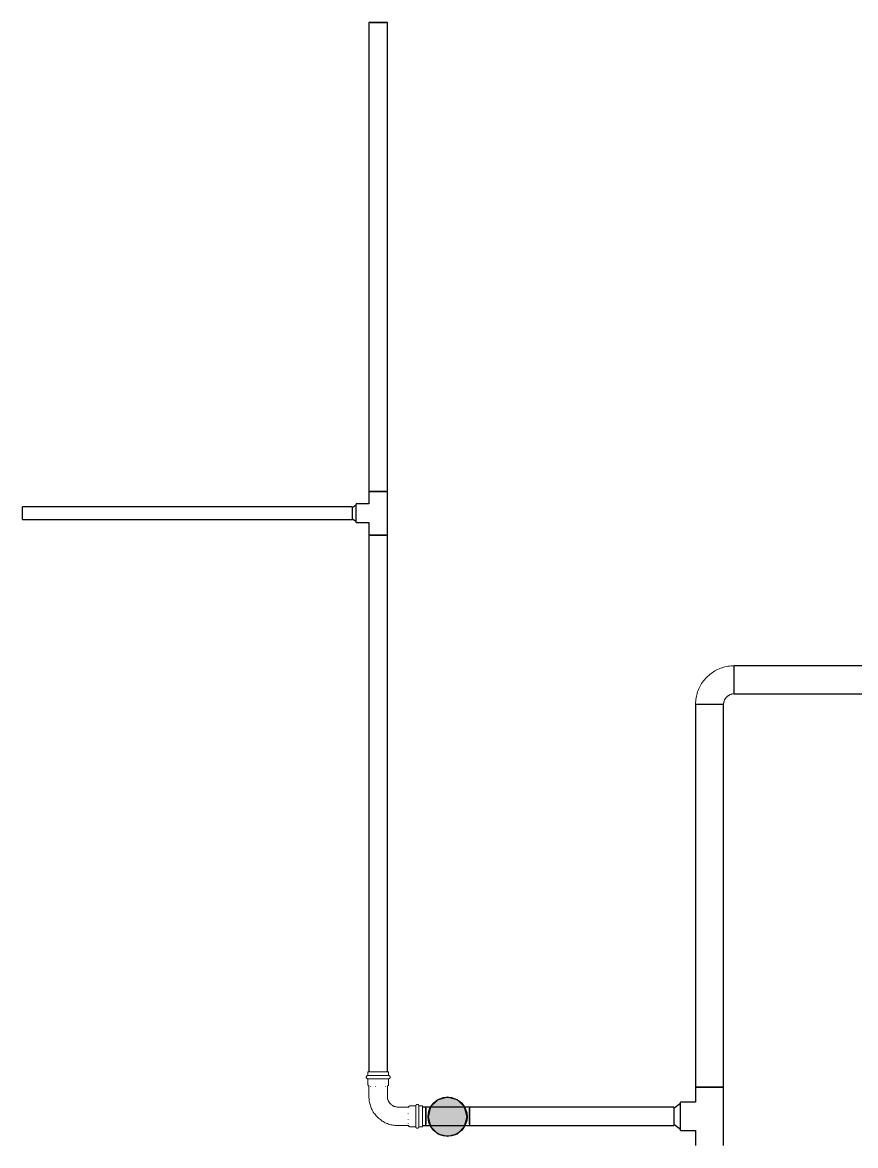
# Model space of a CAD drawing. Header units: inches. Extents: x -3327 to -1, y 8 to 1328.
# Drawn here: x -2004.8 to -1919.6, y 848.2 to 963.2 of the extents above; entities that cross this region are included whole.
import ezdxf

# ---------------------------------------------------------------- set-up
doc = ezdxf.new("R2010")
doc.units = ezdxf.units.IN
doc.header["$MEASUREMENT"] = 0
doc.layers.add('P-PIPE', color=3, linetype='Continuous', lineweight=9)
doc.layers.add('X - REF - FP', color=7, linetype='Continuous', true_color=0xb90000)

# ---------------------------------------------------------------- blocks, each defined once
blk = doc.blocks.new('Elbow - Welded - Generic - Standard-1127339-SECOND LEVEL')
at = {"layer": 'P-PIPE'}
for p, q in [((-1.39, 2.52), (-1.25, 2.52)), ((-1.24, 2.52), (-1.02, 2.52)), ((-1.02, 2.52), (-0.72, 2.52)), ((-0.72, 2.52), (-0.37, 2.52)), ((-0.37, 2.52), (0.37, 2.52)), ((0.37, 2.52), (0.72, 2.52)), ((0.72, 2.52), (1.02, 2.52)), ((1.02, 2.52), (1.24, 2.52)), ((1.25, 2.52), (1.39, 2.52)), ((-2.52, 1.25), (-2.52, 1.39)), ((-2.52, 1.02), (-2.52, 1.24)), ((-2.52, 0.72), (-2.52, 1.02)), ((-2.52, 0.37), (-2.52, 0.72)), ((-2.52, -0.37), (-2.52, 0.37)), ((-2.52, -0.72), (-2.52, -0.37)), ((-2.52, -1.02), (-2.52, -0.72)), ((-2.52, -1.24), (-2.52, -1.02)), ((-2.52, -1.39), (-2.52, -1.25))]:
    blk.add_line(p, q, dxfattribs=at)
at = {"layer": 'P-PIPE', "flags": 128}
for points in [[(-2.52, -1.44), (-2.36, -1.43), (-2.2, -1.42), (-2.05, -1.41), (-1.89, -1.39), (-1.73, -1.36), (-1.58, -1.32), (-1.43, -1.28), (-1.28, -1.24), (-1.13, -1.18), (-0.98, -1.12), (-0.83, -1.06), (-0.69, -0.99), (-0.55, -0.91), (-0.42, -0.83), (-0.29, -0.75), (-0.16, -0.65), (-0.03, -0.56), (0.09, -0.45), (0.21, -0.35), (0.32, -0.24), (0.43, -0.12), (0.53, 0), (0.63, 0.12), (0.72, 0.25), (0.81, 0.38), (0.89, 0.52), (0.97, 0.65), (1.04, 0.8), (1.11, 0.94), (1.17, 1.09), (1.22, 1.23), (1.27, 1.39), (1.31, 1.54), (1.35, 1.69), (1.38, 1.85), (1.4, 2), (1.42, 2.16), (1.43, 2.32), (1.44, 2.48), (1.44, 2.52)], [(-1.44, 2.52), (-1.44, 2.48), (-1.44, 2.43), (-1.44, 2.39), (-1.45, 2.35), (-1.46, 2.3), (-1.47, 2.26), (-1.48, 2.22), (-1.49, 2.18), (-1.51, 2.14), (-1.52, 2.1), (-1.54, 2.06), (-1.56, 2.02), (-1.58, 1.98), (-1.6, 1.94), (-1.63, 1.91), (-1.65, 1.87), (-1.68, 1.84), (-1.71, 1.81), (-1.73, 1.77), (-1.77, 1.74), (-1.8, 1.71), (-1.83, 1.69), (-1.86, 1.66), (-1.9, 1.63), (-1.93, 1.61), (-1.97, 1.59), (-2.01, 1.56), (-2.05, 1.55), (-2.09, 1.53), (-2.13, 1.51), (-2.17, 1.5), (-2.21, 1.48), (-2.25, 1.47), (-2.29, 1.46), (-2.34, 1.45), (-2.38, 1.45), (-2.42, 1.44), (-2.46, 1.44), (-2.51, 1.44), (-2.52, 1.44)]]:
    blk.add_lwpolyline(points, dxfattribs=at)
blk = doc.blocks.new('Victaulic-VicPress316-Elbow 90-45deg Style P568_P571 - Standard-V9-SECOND LEVEL')
at = {"layer": 'P-PIPE'}
for p, q in [((-1.06, 4.55), (-1.06, 4.17)), ((1.06, 4.55), (-1.06, 4.55)), ((-1.06, 4.17), (1.06, 4.17)), ((-1.06, 3.85), (-1.06, 3.29)), ((-1.06, 3.85), (1.06, 3.85)), ((1.06, 4.17), (1.06, 4.55)), ((1.06, 3.29), (1.06, 3.85)), ((-0.95, 3.14), (-0.95, 2.02)), ((-0.77, 3.07), (-0.75, 3.07)), ((-0.31, 3.07), (-0.29, 3.07)), ((0.29, 3.07), (0.31, 3.07)), ((0.75, 3.07), (0.77, 3.07)), ((0.95, 2.02), (0.95, 3.12)), ((-4.17, 1.06), (-4.55, 1.06)), ((-4.55, 1.06), (-4.55, -1.06)), ((-4.17, -1.06), (-4.17, 1.06)), ((-3.29, 1.06), (-3.85, 1.06)), ((-3.85, -1.06), (-3.85, 1.06)), ((-2.02, 0.95), (-3.12, 0.95)), ((-3.07, 0.75), (-3.07, 0.77)), ((-3.07, 0.29), (-3.07, 0.31)), ((-4.55, -1.06), (-4.17, -1.06)), ((-3.85, -1.06), (-3.29, -1.06)), ((-3.14, -0.95), (-2.02, -0.95)), ((-3.07, -0.31), (-3.07, -0.29)), ((-3.07, -0.77), (-3.07, -0.75))]:
    blk.add_line(p, q, dxfattribs=at)
at = {"layer": 'P-PIPE', "flags": 128}
for points in [[(-1.06, 3.85), (-1.07, 3.85), (-1.07, 3.85), (-1.08, 3.85), (-1.09, 3.85), (-1.09, 3.85), (-1.1, 3.85), (-1.1, 3.85), (-1.11, 3.85), (-1.12, 3.86), (-1.12, 3.86), (-1.13, 3.86), (-1.13, 3.86), (-1.14, 3.87), (-1.15, 3.87), (-1.15, 3.87), (-1.16, 3.88), (-1.16, 3.88), (-1.17, 3.89), (-1.17, 3.89), (-1.18, 3.9), (-1.18, 3.9), (-1.19, 3.91), (-1.19, 3.91), (-1.19, 3.92), (-1.2, 3.92), (-1.2, 3.93), (-1.2, 3.93), (-1.21, 3.94), (-1.21, 3.94), (-1.21, 3.95), (-1.21, 3.96), (-1.22, 3.96), (-1.22, 3.97), (-1.22, 3.98), (-1.22, 3.98), (-1.22, 3.99), (-1.22, 4), (-1.22, 4), (-1.22, 4.01), (-1.22, 4.01), (-1.22, 4.02), (-1.22, 4.03), (-1.22, 4.03), (-1.22, 4.04), (-1.22, 4.05), (-1.22, 4.05), (-1.22, 4.06), (-1.21, 4.07), (-1.21, 4.07), (-1.21, 4.08), (-1.21, 4.08), (-1.2, 4.09), (-1.2, 4.1), (-1.2, 4.1), (-1.19, 4.11), (-1.19, 4.11), (-1.18, 4.12), (-1.18, 4.12), (-1.17, 4.13), (-1.17, 4.13), (-1.17, 4.14), (-1.16, 4.14), (-1.15, 4.14), (-1.15, 4.15), (-1.14, 4.15), (-1.14, 4.15), (-1.13, 4.16), (-1.13, 4.16), (-1.12, 4.16), (-1.11, 4.16), (-1.11, 4.17), (-1.1, 4.17), (-1.1, 4.17), (-1.09, 4.17), (-1.08, 4.17), (-1.08, 4.17), (-1.07, 4.17), (-1.06, 4.17), (-1.06, 4.17)], [(1.06, 4.17), (1.06, 4.17), (1.06, 4.17), (1.05, 4.17), (1.05, 4.17), (1.04, 4.17), (1.03, 4.17), (1.02, 4.17), (1.01, 4.17), (0.99, 4.17), (0.98, 4.17), (0.96, 4.17), (0.94, 4.17), (0.92, 4.17), (0.9, 4.17), (0.87, 4.17), (0.85, 4.17), (0.82, 4.17), (0.8, 4.17), (0.77, 4.17), (0.74, 4.17), (0.71, 4.17), (0.67, 4.17), (0.64, 4.17), (0.61, 4.17), (0.57, 4.17), (0.54, 4.17), (0.5, 4.17), (0.46, 4.17), (0.42, 4.17), (0.38, 4.17), (0.34, 4.17), (0.3, 4.17), (0.26, 4.17), (0.22, 4.17), (0.18, 4.17), (0.14, 4.17), (0.1, 4.17), (0.05, 4.17), (0.01, 4.17), (-0.03, 4.17), (-0.07, 4.17), (-0.12, 4.17), (-0.16, 4.17), (-0.2, 4.17), (-0.24, 4.17), (-0.28, 4.17), (-0.32, 4.17), (-0.36, 4.17), (-0.4, 4.17), (-0.44, 4.17), (-0.48, 4.17), (-0.52, 4.17), (-0.55, 4.17), (-0.59, 4.17), (-0.62, 4.17), (-0.66, 4.17), (-0.69, 4.17), (-0.72, 4.17), (-0.75, 4.17), (-0.78, 4.17), (-0.81, 4.17), (-0.84, 4.17), (-0.86, 4.17), (-0.88, 4.17), (-0.91, 4.17), (-0.93, 4.17), (-0.95, 4.17), (-0.97, 4.17), (-0.98, 4.17), (-1, 4.17), (-1.01, 4.17), (-1.02, 4.17), (-1.03, 4.17), (-1.04, 4.17), (-1.05, 4.17), (-1.05, 4.17), (-1.06, 4.17), (-1.06, 4.17), (-1.06, 4.17)], [(-1.06, 4.17), (-1.06, 4.17), (-1.06, 4.17), (-1.05, 4.17), (-1.05, 4.17), (-1.04, 4.17), (-1.03, 4.17), (-1.02, 4.17)], [(-1.06, 3.85), (-1.06, 3.85), (-1.06, 3.85), (-1.05, 3.85), (-1.05, 3.85), (-1.04, 3.85), (-1.03, 3.85), (-1.02, 3.85), (-1.01, 3.85), (-0.99, 3.85), (-0.98, 3.85), (-0.96, 3.85), (-0.94, 3.85), (-0.92, 3.85), (-0.9, 3.85), (-0.87, 3.85), (-0.85, 3.85), (-0.82, 3.85), (-0.8, 3.85), (-0.77, 3.85), (-0.74, 3.85), (-0.71, 3.85), (-0.67, 3.85), (-0.64, 3.85), (-0.61, 3.85), (-0.57, 3.85), (-0.54, 3.85), (-0.5, 3.85), (-0.46, 3.85), (-0.42, 3.85), (-0.38, 3.85), (-0.34, 3.85), (-0.3, 3.85), (-0.26, 3.85), (-0.22, 3.85), (-0.18, 3.85), (-0.14, 3.85), (-0.1, 3.85), (-0.05, 3.85), (-0.01, 3.85), (0.03, 3.85), (0.07, 3.85), (0.12, 3.85), (0.16, 3.85), (0.2, 3.85), (0.24, 3.85), (0.28, 3.85), (0.32, 3.85), (0.36, 3.85), (0.4, 3.85), (0.44, 3.85), (0.48, 3.85), (0.52, 3.85), (0.55, 3.85), (0.59, 3.85), (0.62, 3.85), (0.66, 3.85), (0.69, 3.85), (0.72, 3.85), (0.75, 3.85), (0.78, 3.85), (0.81, 3.85), (0.84, 3.85), (0.86, 3.85), (0.88, 3.85), (0.91, 3.85), (0.93, 3.85), (0.95, 3.85), (0.97, 3.85), (0.98, 3.85), (1, 3.85), (1.01, 3.85), (1.02, 3.85), (1.03, 3.85), (1.04, 3.85), (1.05, 3.85), (1.05, 3.85), (1.06, 3.85), (1.06, 3.85), (1.06, 3.85)], [(-1.02, 3.85), (-1.03, 3.85), (-1.04, 3.85), (-1.05, 3.85), (-1.05, 3.85), (-1.06, 3.85), (-1.06, 3.85), (-1.06, 3.85)], [(1.02, 4.17), (1.03, 4.17), (1.04, 4.17), (1.05, 4.17), (1.05, 4.17), (1.06, 4.17), (1.06, 4.17), (1.06, 4.17)], [(1.06, 3.85), (1.06, 3.85), (1.06, 3.85), (1.05, 3.85), (1.05, 3.85), (1.04, 3.85), (1.03, 3.85), (1.02, 3.85)], [(1.06, 4.17), (1.07, 4.17), (1.07, 4.17), (1.08, 4.17), (1.09, 4.17), (1.09, 4.17), (1.1, 4.17), (1.1, 4.17), (1.11, 4.17), (1.12, 4.16), (1.12, 4.16), (1.13, 4.16), (1.13, 4.16), (1.14, 4.15), (1.15, 4.15), (1.15, 4.15), (1.16, 4.14), (1.16, 4.14), (1.17, 4.13), (1.17, 4.13), (1.18, 4.12), (1.18, 4.12), (1.19, 4.11), (1.19, 4.11), (1.19, 4.1), (1.2, 4.1), (1.2, 4.09), (1.2, 4.09), (1.21, 4.08), (1.21, 4.08), (1.21, 4.07), (1.21, 4.06), (1.22, 4.06), (1.22, 4.05), (1.22, 4.04), (1.22, 4.04), (1.22, 4.03), (1.22, 4.02), (1.22, 4.02), (1.22, 4.01), (1.22, 4.01), (1.22, 4), (1.22, 3.99), (1.22, 3.99), (1.22, 3.98), (1.22, 3.97), (1.22, 3.97), (1.22, 3.96), (1.21, 3.95), (1.21, 3.95), (1.21, 3.94), (1.21, 3.94), (1.2, 3.93), (1.2, 3.92), (1.2, 3.92), (1.19, 3.91), (1.19, 3.91), (1.18, 3.9), (1.18, 3.9), (1.17, 3.89), (1.17, 3.89), (1.17, 3.88), (1.16, 3.88), (1.15, 3.88), (1.15, 3.87), (1.14, 3.87), (1.14, 3.87), (1.13, 3.86), (1.13, 3.86), (1.12, 3.86), (1.11, 3.86), (1.11, 3.85), (1.1, 3.85), (1.1, 3.85), (1.09, 3.85), (1.08, 3.85), (1.08, 3.85), (1.07, 3.85), (1.06, 3.85), (1.06, 3.85)], [(-0.95, 3.07), (-0.96, 3.08), (-0.97, 3.08), (-0.97, 3.09), (-0.98, 3.1), (-0.99, 3.11), (-1, 3.12), (-1, 3.12), (-1.01, 3.13), (-1.02, 3.14), (-1.02, 3.15), (-1.03, 3.16), (-1.03, 3.17), (-1.04, 3.18), (-1.04, 3.19), (-1.04, 3.2), (-1.05, 3.21), (-1.05, 3.22), (-1.05, 3.23), (-1.06, 3.24), (-1.06, 3.25), (-1.06, 3.27), (-1.06, 3.28), (-1.06, 3.29), (-1.06, 3.29)], [(1.06, 3.29), (1.06, 3.28), (1.06, 3.27), (1.06, 3.26), (1.06, 3.25), (1.05, 3.23), (1.05, 3.22), (1.05, 3.21), (1.05, 3.2), (1.04, 3.19), (1.04, 3.18), (1.03, 3.17), (1.03, 3.16), (1.02, 3.15), (1.02, 3.14), (1.01, 3.14), (1.01, 3.13), (1, 3.12), (0.99, 3.11), (0.98, 3.1), (0.98, 3.09), (0.97, 3.09), (0.96, 3.08), (0.95, 3.07), (0.95, 3.07)], [(-4.17, 1.06), (-4.17, 1.07), (-4.17, 1.07), (-4.17, 1.08), (-4.17, 1.09), (-4.17, 1.09), (-4.17, 1.1), (-4.17, 1.1), (-4.17, 1.11), (-4.16, 1.12), (-4.16, 1.12), (-4.16, 1.13), (-4.16, 1.13), (-4.15, 1.14), (-4.15, 1.15), (-4.15, 1.15), (-4.14, 1.16), (-4.14, 1.16), (-4.13, 1.17), (-4.13, 1.17), (-4.12, 1.18), (-4.12, 1.18), (-4.11, 1.19), (-4.11, 1.19), (-4.1, 1.19), (-4.1, 1.2), (-4.09, 1.2), (-4.09, 1.2), (-4.08, 1.21), (-4.08, 1.21), (-4.07, 1.21), (-4.06, 1.21), (-4.06, 1.22), (-4.05, 1.22), (-4.04, 1.22), (-4.04, 1.22), (-4.03, 1.22), (-4.02, 1.22), (-4.02, 1.22), (-4.01, 1.22), (-4.01, 1.22), (-4, 1.22), (-3.99, 1.22), (-3.99, 1.22), (-3.98, 1.22), (-3.97, 1.22), (-3.97, 1.22), (-3.96, 1.22), (-3.95, 1.21), (-3.95, 1.21), (-3.94, 1.21), (-3.94, 1.21), (-3.93, 1.2), (-3.92, 1.2), (-3.92, 1.2), (-3.91, 1.19), (-3.91, 1.19), (-3.9, 1.18), (-3.9, 1.18), (-3.89, 1.17), (-3.89, 1.17), (-3.88, 1.17), (-3.88, 1.16), (-3.88, 1.15), (-3.87, 1.15), (-3.87, 1.14), (-3.87, 1.14), (-3.86, 1.13), (-3.86, 1.13), (-3.86, 1.12), (-3.86, 1.11), (-3.85, 1.11), (-3.85, 1.1), (-3.85, 1.1), (-3.85, 1.09), (-3.85, 1.08), (-3.85, 1.08), (-3.85, 1.07), (-3.85, 1.06), (-3.85, 1.06)], [(-0.95, 2.02), (-0.95, 1.97), (-0.95, 1.93), (-0.96, 1.89), (-0.96, 1.85), (-0.97, 1.8), (-0.98, 1.76), (-0.99, 1.72), (-1, 1.68), (-1.02, 1.64), (-1.03, 1.6), (-1.05, 1.56), (-1.07, 1.52), (-1.09, 1.49), (-1.11, 1.45), (-1.14, 1.41), (-1.16, 1.38), (-1.19, 1.35), (-1.21, 1.31), (-1.24, 1.28), (-1.27, 1.25), (-1.3, 1.22), (-1.34, 1.19), (-1.37, 1.17), (-1.4, 1.14), (-1.44, 1.12), (-1.48, 1.1), (-1.51, 1.08), (-1.55, 1.06), (-1.59, 1.04), (-1.63, 1.02), (-1.67, 1.01), (-1.71, 0.99), (-1.75, 0.98), (-1.79, 0.97), (-1.83, 0.97), (-1.88, 0.96), (-1.92, 0.95), (-1.96, 0.95), (-2, 0.95), (-2.02, 0.95)], [(-2.02, -0.95), (-1.9, -0.95), (-1.78, -0.94), (-1.66, -0.93), (-1.54, -0.91), (-1.43, -0.89), (-1.31, -0.87), (-1.2, -0.83), (-1.08, -0.8), (-0.97, -0.76), (-0.86, -0.72), (-0.75, -0.67), (-0.65, -0.61), (-0.54, -0.56), (-0.44, -0.5), (-0.34, -0.43), (-0.24, -0.36), (-0.15, -0.29), (-0.06, -0.21), (0.03, -0.13), (0.11, -0.05), (0.19, 0.04), (0.27, 0.13), (0.34, 0.22), (0.41, 0.31), (0.48, 0.41), (0.54, 0.51), (0.6, 0.62), (0.65, 0.72), (0.7, 0.83), (0.75, 0.94), (0.79, 1.05), (0.83, 1.17), (0.86, 1.28), (0.88, 1.39), (0.91, 1.51), (0.92, 1.63), (0.94, 1.75), (0.95, 1.86), (0.95, 1.98), (0.95, 2.02)], [(-4.17, 1.06), (-4.17, 1.06), (-4.17, 1.06), (-4.17, 1.05), (-4.17, 1.05), (-4.17, 1.04), (-4.17, 1.03), (-4.17, 1.02), (-4.17, 1.01), (-4.17, 0.99), (-4.17, 0.98), (-4.17, 0.96), (-4.17, 0.94), (-4.17, 0.92), (-4.17, 0.9), (-4.17, 0.87), (-4.17, 0.85), (-4.17, 0.82), (-4.17, 0.8), (-4.17, 0.77), (-4.17, 0.74), (-4.17, 0.71), (-4.17, 0.67), (-4.17, 0.64), (-4.17, 0.61), (-4.17, 0.57), (-4.17, 0.54), (-4.17, 0.5), (-4.17, 0.46), (-4.17, 0.42), (-4.17, 0.38), (-4.17, 0.34), (-4.17, 0.3), (-4.17, 0.26), (-4.17, 0.22), (-4.17, 0.18), (-4.17, 0.14), (-4.17, 0.1), (-4.17, 0.05), (-4.17, 0.01), (-4.17, -0.03), (-4.17, -0.07), (-4.17, -0.12), (-4.17, -0.16), (-4.17, -0.2), (-4.17, -0.24), (-4.17, -0.28), (-4.17, -0.32), (-4.17, -0.36), (-4.17, -0.4), (-4.17, -0.44), (-4.17, -0.48), (-4.17, -0.52), (-4.17, -0.55), (-4.17, -0.59), (-4.17, -0.62), (-4.17, -0.66), (-4.17, -0.69), (-4.17, -0.72), (-4.17, -0.75), (-4.17, -0.78), (-4.17, -0.81), (-4.17, -0.84), (-4.17, -0.86), (-4.17, -0.88), (-4.17, -0.91), (-4.17, -0.93), (-4.17, -0.95), (-4.17, -0.97), (-4.17, -0.98), (-4.17, -1), (-4.17, -1.01), (-4.17, -1.02), (-4.17, -1.03), (-4.17, -1.04), (-4.17, -1.05), (-4.17, -1.05), (-4.17, -1.06), (-4.17, -1.06), (-4.17, -1.06)], [(-4.17, 1.02), (-4.17, 1.03), (-4.17, 1.04), (-4.17, 1.05), (-4.17, 1.05), (-4.17, 1.06), (-4.17, 1.06), (-4.17, 1.06)], [(-3.85, -1.06), (-3.85, -1.06), (-3.85, -1.06), (-3.85, -1.05), (-3.85, -1.05), (-3.85, -1.04), (-3.85, -1.03), (-3.85, -1.02), (-3.85, -1.01), (-3.85, -0.99), (-3.85, -0.98), (-3.85, -0.96), (-3.85, -0.94), (-3.85, -0.92), (-3.85, -0.9), (-3.85, -0.87), (-3.85, -0.85), (-3.85, -0.82), (-3.85, -0.8), (-3.85, -0.77), (-3.85, -0.74), (-3.85, -0.71), (-3.85, -0.67), (-3.85, -0.64), (-3.85, -0.61), (-3.85, -0.57), (-3.85, -0.54), (-3.85, -0.5), (-3.85, -0.46), (-3.85, -0.42), (-3.85, -0.38), (-3.85, -0.34), (-3.85, -0.3), (-3.85, -0.26), (-3.85, -0.22), (-3.85, -0.18), (-3.85, -0.14), (-3.85, -0.1), (-3.85, -0.05), (-3.85, -0.01), (-3.85, 0.03), (-3.85, 0.07), (-3.85, 0.12), (-3.85, 0.16), (-3.85, 0.2), (-3.85, 0.24), (-3.85, 0.28), (-3.85, 0.32), (-3.85, 0.36), (-3.85, 0.4), (-3.85, 0.44), (-3.85, 0.48), (-3.85, 0.52), (-3.85, 0.55), (-3.85, 0.59), (-3.85, 0.62), (-3.85, 0.66), (-3.85, 0.69), (-3.85, 0.72), (-3.85, 0.75), (-3.85, 0.78), (-3.85, 0.81), (-3.85, 0.84), (-3.85, 0.86), (-3.85, 0.88), (-3.85, 0.91), (-3.85, 0.93), (-3.85, 0.95), (-3.85, 0.97), (-3.85, 0.98), (-3.85, 1), (-3.85, 1.01), (-3.85, 1.02), (-3.85, 1.03), (-3.85, 1.04), (-3.85, 1.05), (-3.85, 1.05), (-3.85, 1.06), (-3.85, 1.06), (-3.85, 1.06)], [(-3.85, 1.06), (-3.85, 1.06), (-3.85, 1.06), (-3.85, 1.05), (-3.85, 1.05), (-3.85, 1.04), (-3.85, 1.03), (-3.85, 1.02)], [(-3.29, 1.06), (-3.28, 1.06), (-3.27, 1.06), (-3.26, 1.06), (-3.25, 1.06), (-3.23, 1.05), (-3.22, 1.05), (-3.21, 1.05), (-3.2, 1.05), (-3.19, 1.04), (-3.18, 1.04), (-3.17, 1.03), (-3.16, 1.03), (-3.15, 1.02), (-3.14, 1.02), (-3.14, 1.01), (-3.13, 1.01), (-3.12, 1), (-3.11, 0.99), (-3.1, 0.98), (-3.09, 0.98), (-3.09, 0.97), (-3.08, 0.96), (-3.07, 0.95), (-3.07, 0.95)], [(-4.17, -1.06), (-4.17, -1.06), (-4.17, -1.06), (-4.17, -1.05), (-4.17, -1.05), (-4.17, -1.04), (-4.17, -1.03), (-4.17, -1.02)], [(-3.85, -1.06), (-3.85, -1.07), (-3.85, -1.07), (-3.85, -1.08), (-3.85, -1.09), (-3.85, -1.09), (-3.85, -1.1), (-3.85, -1.1), (-3.85, -1.11), (-3.86, -1.12), (-3.86, -1.12), (-3.86, -1.13), (-3.86, -1.13), (-3.87, -1.14), (-3.87, -1.15), (-3.87, -1.15), (-3.88, -1.16), (-3.88, -1.16), (-3.89, -1.17), (-3.89, -1.17), (-3.9, -1.18), (-3.9, -1.18), (-3.91, -1.19), (-3.91, -1.19), (-3.92, -1.19), (-3.92, -1.2), (-3.93, -1.2), (-3.93, -1.2), (-3.94, -1.21), (-3.94, -1.21), (-3.95, -1.21), (-3.96, -1.21), (-3.96, -1.22), (-3.97, -1.22), (-3.98, -1.22), (-3.98, -1.22), (-3.99, -1.22), (-4, -1.22), (-4, -1.22), (-4.01, -1.22), (-4.01, -1.22), (-4.02, -1.22), (-4.03, -1.22), (-4.03, -1.22), (-4.04, -1.22), (-4.05, -1.22), (-4.05, -1.22), (-4.06, -1.22), (-4.07, -1.21), (-4.07, -1.21), (-4.08, -1.21), (-4.08, -1.21), (-4.09, -1.2), (-4.1, -1.2), (-4.1, -1.2), (-4.11, -1.19), (-4.11, -1.19), (-4.12, -1.18), (-4.12, -1.18), (-4.13, -1.17), (-4.13, -1.17), (-4.14, -1.17), (-4.14, -1.16), (-4.14, -1.15), (-4.15, -1.15), (-4.15, -1.14), (-4.15, -1.14), (-4.16, -1.13), (-4.16, -1.13), (-4.16, -1.12), (-4.16, -1.11), (-4.17, -1.11), (-4.17, -1.1), (-4.17, -1.1), (-4.17, -1.09), (-4.17, -1.08), (-4.17, -1.08), (-4.17, -1.07), (-4.17, -1.06), (-4.17, -1.06)], [(-3.85, -1.02), (-3.85, -1.03), (-3.85, -1.04), (-3.85, -1.05), (-3.85, -1.05), (-3.85, -1.06), (-3.85, -1.06), (-3.85, -1.06)], [(-3.07, -0.95), (-3.08, -0.96), (-3.08, -0.97), (-3.09, -0.97), (-3.1, -0.98), (-3.11, -0.99), (-3.12, -1), (-3.12, -1), (-3.13, -1.01), (-3.14, -1.02), (-3.15, -1.02), (-3.16, -1.03), (-3.17, -1.03), (-3.18, -1.04), (-3.19, -1.04), (-3.2, -1.04), (-3.21, -1.05), (-3.22, -1.05), (-3.23, -1.05), (-3.24, -1.06), (-3.25, -1.06), (-3.27, -1.06), (-3.28, -1.06), (-3.29, -1.06), (-3.29, -1.06)]]:
    blk.add_lwpolyline(points, dxfattribs=at)

msp = doc.modelspace()

# ---------------------------------------------------------------- hatches: boundary and pattern name
at = {"layer": 'X - REF - FP'}
msp.add_hatch(color=256, dxfattribs=at).paths.add_polyline_path([(-1961.31, 849.13), (-1960.31, 849.39), (-1959.58, 850.13), (-1959.31, 851.13), (-1959.58, 852.13), (-1960.31, 852.86), (-1961.31, 853.13), (-1962.31, 852.86), (-1963.04, 852.13), (-1963.31, 851.13), (-1963.04, 850.13), (-1962.31, 849.39)], flags=0)
h = msp.add_hatch(color=256, dxfattribs=at)
edge = h.paths.add_edge_path(flags=0)
edge.add_arc((-1961.31, 851.13), 2, 0, 360)

# ---------------------------------------------------------------- linework, layer by layer
for p, q in [((-1967.46, 963.19), (-1969.36, 963.19)), ((-1969.36, 963.19), (-1969.36, 915.17)), ((-1969.23, 963.19), (-1969.08, 963.19)), ((-1969.08, 963.19), (-1968.89, 963.19)), ((-1968.89, 963.19), (-1968.66, 963.19)), ((-1968.66, 963.19), (-1968.16, 963.19)), ((-1968.16, 963.19), (-1967.94, 963.19)), ((-1967.94, 963.19), (-1967.74, 963.19)), ((-1967.74, 963.19), (-1967.59, 963.19)), ((-1967.46, 915.17), (-1967.46, 963.19)), ((-1969.36, 915.17), (-1969.36, 913.88)), ((-1969.36, 915.17), (-1967.46, 915.17)), ((-1969.08, 915.17), (-1969.23, 915.17)), ((-1968.89, 915.17), (-1969.08, 915.17)), ((-1968.66, 915.17), (-1968.89, 915.17)), ((-1968.16, 915.17), (-1968.66, 915.17)), ((-1967.94, 915.17), (-1968.16, 915.17)), ((-1967.74, 915.17), (-1967.94, 915.17)), ((-1967.59, 915.17), (-1967.74, 915.17)), ((-1967.46, 910.69), (-1967.46, 915.17)), ((-1971.06, 913.59), (-2004.81, 913.59)), ((-2004.81, 912.27), (-2004.81, 913.59)), ((-1970.65, 913.74), (-1971.06, 913.49)), ((-1971.06, 913.59), (-1971.06, 912.27)), ((-1969.36, 913.88), (-1970.65, 913.88)), ((-1970.65, 911.98), (-1970.65, 913.88)), ((-2004.81, 912.27), (-1971.06, 912.27)), ((-1971.06, 912.37), (-1970.65, 912.12)), ((-1970.65, 911.98), (-1969.36, 911.98)), ((-1969.36, 911.98), (-1969.36, 910.69)), ((-1967.46, 910.69), (-1969.36, 910.69)), ((-1969.36, 910.69), (-1969.36, 855.72)), ((-1969.23, 910.69), (-1969.08, 910.69)), ((-1969.08, 910.69), (-1968.89, 910.69)), ((-1968.89, 910.69), (-1968.66, 910.69)), ((-1968.66, 910.69), (-1968.16, 910.69)), ((-1968.16, 910.69), (-1967.94, 910.69)), ((-1967.94, 910.69), (-1967.74, 910.69)), ((-1967.74, 910.69), (-1967.59, 910.69)), ((-1967.46, 855.72), (-1967.46, 910.69)), ((-1883.02, 897.31), (-1931.98, 897.31)), ((-1931.98, 894.49), (-1931.98, 897.31)), ((-1931.98, 894.44), (-1931.98, 894.49)), ((-1931.98, 894.44), (-1883.02, 894.44)), ((-1935.94, 893.36), (-1935.94, 854.16)), ((-1935.94, 893.36), (-1933.11, 893.36)), ((-1933.11, 893.36), (-1933.06, 893.36)), ((-1933.06, 854.16), (-1933.06, 893.36)), ((-1935.22, 854.16), (-1935.94, 854.16)), ((-1935.94, 854.16), (-1935.94, 852.61)), ((-1935.89, 854.16), (-1935.75, 854.16)), ((-1935.74, 854.16), (-1935.52, 854.16)), ((-1935.52, 854.16), (-1935.22, 854.16)), ((-1933.06, 854.16), (-1935.22, 854.16)), ((-1935.22, 854.16), (-1934.87, 854.16)), ((-1934.87, 854.16), (-1934.13, 854.16)), ((-1934.13, 854.16), (-1933.78, 854.16)), ((-1933.78, 854.16), (-1933.48, 854.16)), ((-1933.48, 854.16), (-1933.26, 854.16)), ((-1933.25, 854.16), (-1933.11, 854.16)), ((-1933.06, 848.18), (-1933.06, 854.16)), ((-1962.31, 852.86), (-1963.04, 852.13)), ((-1961.31, 853.13), (-1962.31, 852.86)), ((-1960.31, 852.86), (-1961.31, 853.13)), ((-1959.58, 852.13), (-1960.31, 852.86)), ((-1937.49, 852.48), (-1938.15, 851.98)), ((-1935.94, 852.61), (-1937.49, 852.61)), ((-1937.49, 849.73), (-1937.49, 852.61)), ((-1963.55, 852.12), (-1963.86, 852.12)), ((-1959.07, 852.12), (-1963.55, 852.12)), ((-1963.55, 851.17), (-1963.55, 852.12)), ((-1963.55, 851.99), (-1963.55, 851.84)), ((-1963.55, 851.84), (-1963.55, 851.65)), ((-1963.55, 851.65), (-1963.55, 851.42)), ((-1963.55, 851.42), (-1963.55, 850.92)), ((-1963.55, 850.22), (-1963.55, 851.17)), ((-1963.04, 852.13), (-1963.31, 851.13)), ((-1963.31, 851.13), (-1963.04, 850.13)), ((-1961.31, 852.12), (-1961.31, 852.17)), ((-1959.31, 851.13), (-1959.58, 852.13)), ((-1959.58, 850.13), (-1959.31, 851.13)), ((-1938.15, 852.12), (-1959.07, 852.12)), ((-1959.07, 852.12), (-1959.07, 851.17)), ((-1959.07, 851.84), (-1959.07, 851.99)), ((-1959.07, 851.65), (-1959.07, 851.84)), ((-1959.07, 851.42), (-1959.07, 851.65)), ((-1959.07, 850.92), (-1959.07, 851.42)), ((-1959.07, 851.17), (-1959.07, 850.22)), ((-1938.15, 852.12), (-1938.15, 850.22)), ((-1963.86, 850.22), (-1963.55, 850.22)), ((-1963.55, 850.92), (-1963.55, 850.7)), ((-1963.55, 850.69), (-1963.55, 850.5)), ((-1963.55, 850.5), (-1963.55, 850.35)), ((-1963.55, 850.22), (-1959.07, 850.22)), ((-1963.04, 850.13), (-1962.31, 849.39)), ((-1961.31, 850.17), (-1961.31, 850.22)), ((-1960.31, 849.39), (-1959.58, 850.13)), ((-1959.07, 850.7), (-1959.07, 850.92)), ((-1959.07, 850.5), (-1959.07, 850.69)), ((-1959.07, 850.35), (-1959.07, 850.5)), ((-1959.07, 850.22), (-1938.15, 850.22)), ((-1938.15, 850.36), (-1937.49, 849.86)), ((-1962.31, 849.39), (-1961.31, 849.13)), ((-1961.31, 849.13), (-1960.31, 849.39)), ((-1937.49, 849.73), (-1935.94, 849.73)), ((-1935.94, 849.73), (-1935.94, 848.18))]:
    msp.add_line(p, q, dxfattribs=at)
msp.add_circle((-1961.31, 851.13), 2, dxfattribs=at)

# ---------------------------------------------------------------- block references
for name, p, rotation in [('Elbow - Welded - Generic - Standard-1127339-SECOND LEVEL', (-1934.5, 895.87), 180), ('Victaulic-VicPress316-Elbow 90-45deg Style P568_P571 - Standard-V9-SECOND LEVEL', (-1968.41, 851.17), 270)]:
    msp.add_blockref(name, p, dxfattribs=dict(at, rotation=rotation))

doc.saveas('drawing.dxf')
